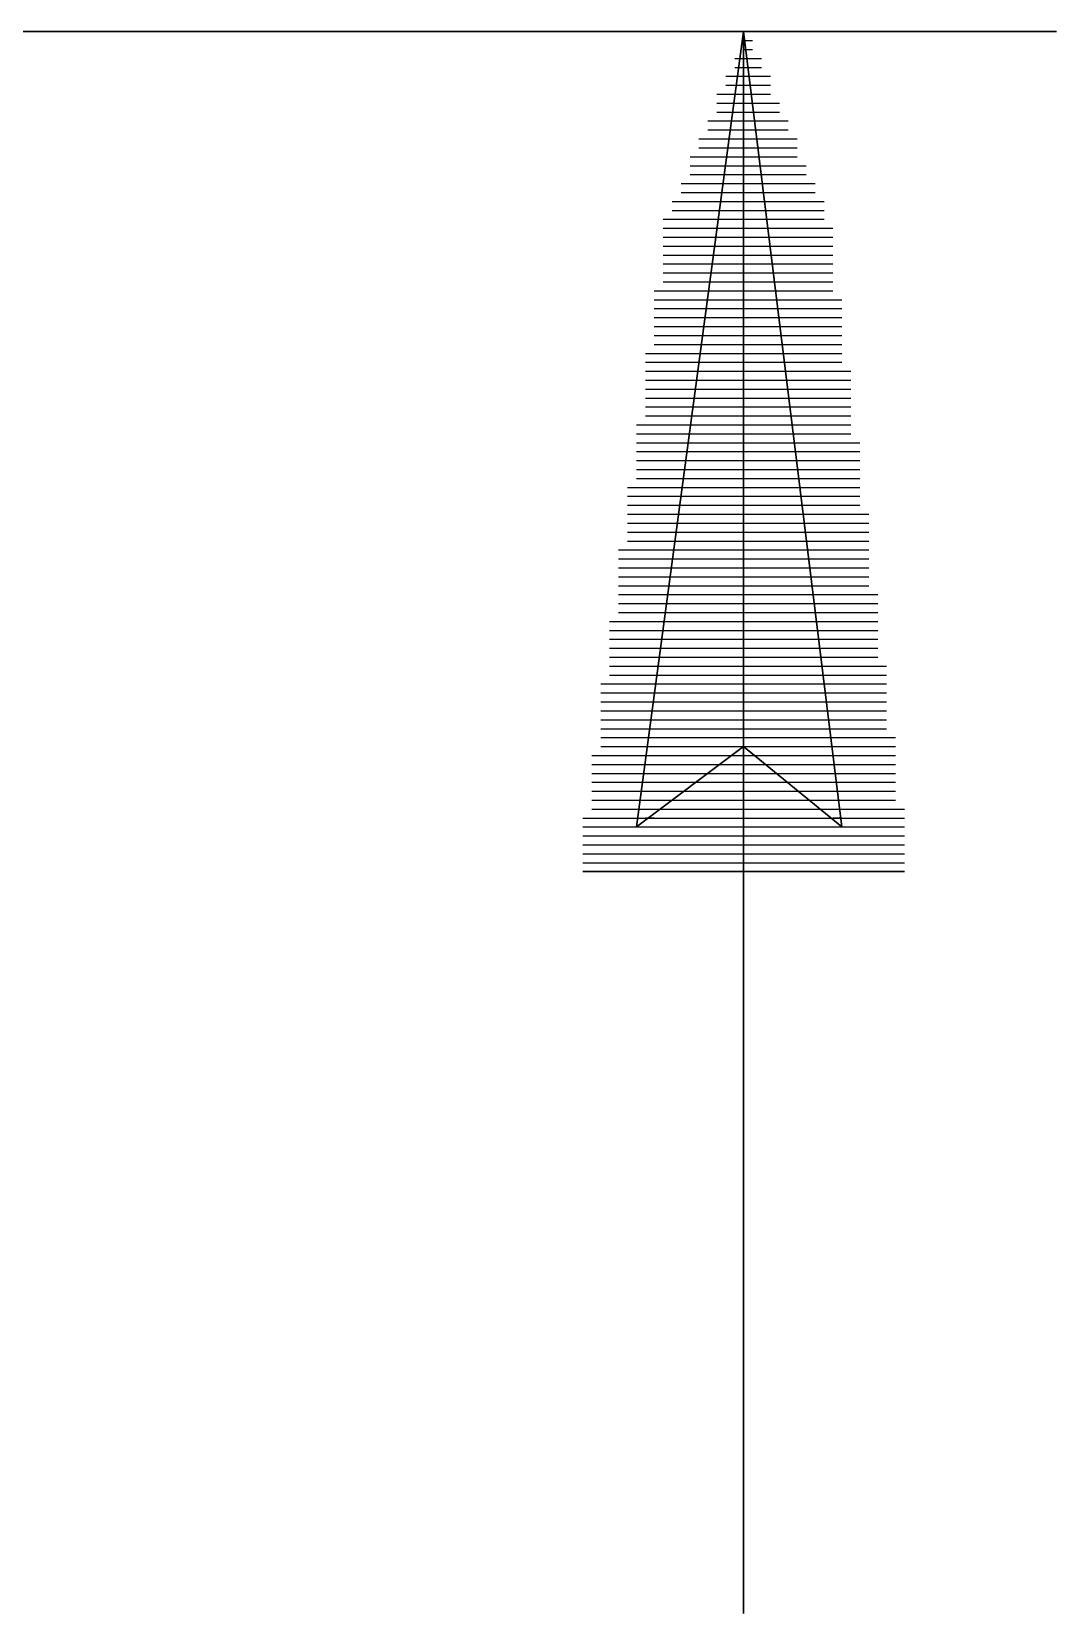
# Model space of a CAD drawing. Extents: x 1 to 210, y 1 to 298.
# Drawn here: x 169.61 to 179.32, y 217.51 to 232.49 of the extents above; entities that cross this region are included whole.
import ezdxf

# ---------------------------------------------------------------- set-up
doc = ezdxf.new("R2010")
doc.units = 0

msp = doc.modelspace()

# ---------------------------------------------------------------- linework, layer by layer
at = {"layer": 'P00143'}
msp.add_lwpolyline([(167.30133, 232.494659), (179.323992, 232.494659), (167.30133, 232.494659)], dxfattribs=at)
at = {"layer": 'P01751'}
msp.add_lwpolyline([(176.360661, 232.409996), (176.445335, 232.409996)], dxfattribs=at)
at = {"layer": 'P01752'}
msp.add_lwpolyline([(176.360661, 232.325327), (176.445335, 232.325327)], dxfattribs=at)
at = {"layer": 'P01753'}
msp.add_lwpolyline([(176.275997, 232.240658), (176.529998, 232.240658)], dxfattribs=at)
at = {"layer": 'P01754'}
msp.add_lwpolyline([(176.275997, 232.155995), (176.529998, 232.155995)], dxfattribs=at)
at = {"layer": 'P01755'}
msp.add_lwpolyline([(176.191334, 232.071327), (176.614661, 232.071327)], dxfattribs=at)
at = {"layer": 'P01756'}
msp.add_lwpolyline([(176.191334, 231.986658), (176.614661, 231.986658)], dxfattribs=at)
at = {"layer": 'P01757'}
msp.add_lwpolyline([(176.10666, 231.901995), (176.614661, 231.901995)], dxfattribs=at)
at = {"layer": 'P01758'}
msp.add_lwpolyline([(176.10666, 231.817326), (176.699324, 231.817326)], dxfattribs=at)
at = {"layer": 'P01759'}
msp.add_lwpolyline([(176.10666, 231.732663), (176.699324, 231.732663)], dxfattribs=at)
at = {"layer": 'P01760'}
msp.add_lwpolyline([(176.021997, 231.647994), (176.783998, 231.647994)], dxfattribs=at)
at = {"layer": 'P01761'}
msp.add_lwpolyline([(176.021997, 231.563326), (176.783998, 231.563326)], dxfattribs=at)
at = {"layer": 'P01762'}
msp.add_lwpolyline([(175.937334, 231.478663), (176.868661, 231.478663)], dxfattribs=at)
at = {"layer": 'P01763'}
msp.add_lwpolyline([(175.937334, 231.393994), (176.868661, 231.393994)], dxfattribs=at)
at = {"layer": 'P01764'}
msp.add_lwpolyline([(175.85266, 231.309325), (176.868661, 231.309325)], dxfattribs=at)
at = {"layer": 'P01765'}
msp.add_lwpolyline([(175.85266, 231.224662), (176.953325, 231.224662)], dxfattribs=at)
at = {"layer": 'P01766'}
msp.add_lwpolyline([(175.85266, 231.139994), (176.953325, 231.139994)], dxfattribs=at)
at = {"layer": 'P01767'}
msp.add_lwpolyline([(175.767997, 231.055325), (177.037999, 231.055325)], dxfattribs=at)
at = {"layer": 'P01768'}
msp.add_lwpolyline([(175.767997, 230.970662), (177.037999, 230.970662)], dxfattribs=at)
at = {"layer": 'P01769'}
msp.add_lwpolyline([(175.683333, 230.885993), (177.122662, 230.885993)], dxfattribs=at)
at = {"layer": 'P01770'}
msp.add_lwpolyline([(175.683333, 230.801325), (177.122662, 230.801325)], dxfattribs=at)
at = {"layer": 'P01771'}
msp.add_lwpolyline([(175.598659, 230.716661), (177.122662, 230.716661)], dxfattribs=at)
at = {"layer": 'P01772'}
msp.add_lwpolyline([(175.598659, 230.631993), (177.207325, 230.631993)], dxfattribs=at)
at = {"layer": 'P01773'}
msp.add_lwpolyline([(175.598659, 230.547329), (177.207325, 230.547329)], dxfattribs=at)
at = {"layer": 'P01774'}
msp.add_lwpolyline([(175.598659, 230.462661), (177.207325, 230.462661)], dxfattribs=at)
at = {"layer": 'P01775'}
msp.add_lwpolyline([(175.598659, 230.377992), (177.207325, 230.377992)], dxfattribs=at)
at = {"layer": 'P01776'}
msp.add_lwpolyline([(175.598659, 230.293329), (177.207325, 230.293329)], dxfattribs=at)
at = {"layer": 'P01777'}
msp.add_lwpolyline([(175.598659, 230.20866), (177.207325, 230.20866)], dxfattribs=at)
at = {"layer": 'P01778'}
msp.add_lwpolyline([(175.598659, 230.123992), (177.207325, 230.123992)], dxfattribs=at)
at = {"layer": 'P01779'}
msp.add_lwpolyline([(175.513996, 230.039329), (177.207325, 230.039329)], dxfattribs=at)
at = {"layer": 'P01780'}
msp.add_lwpolyline([(175.513996, 229.95466), (177.291999, 229.95466)], dxfattribs=at)
at = {"layer": 'P01781'}
msp.add_lwpolyline([(175.513996, 229.869991), (177.291999, 229.869991)], dxfattribs=at)
at = {"layer": 'P01782'}
msp.add_lwpolyline([(175.513996, 229.785328), (177.291999, 229.785328)], dxfattribs=at)
at = {"layer": 'P01783'}
msp.add_lwpolyline([(175.513996, 229.70066), (177.291999, 229.70066)], dxfattribs=at)
at = {"layer": 'P01784'}
msp.add_lwpolyline([(175.513996, 229.615996), (177.291999, 229.615996)], dxfattribs=at)
at = {"layer": 'P01785'}
msp.add_lwpolyline([(175.513996, 229.531328), (177.291999, 229.531328)], dxfattribs=at)
at = {"layer": 'P01786'}
msp.add_lwpolyline([(175.429333, 229.446659), (177.291999, 229.446659)], dxfattribs=at)
at = {"layer": 'P01787'}
msp.add_lwpolyline([(175.429333, 229.361996), (177.291999, 229.361996)], dxfattribs=at)
at = {"layer": 'P01788'}
msp.add_lwpolyline([(175.429333, 229.277327), (177.376662, 229.277327)], dxfattribs=at)
at = {"layer": 'P01789'}
msp.add_lwpolyline([(175.429333, 229.192659), (177.376662, 229.192659)], dxfattribs=at)
at = {"layer": 'P01790'}
msp.add_lwpolyline([(175.429333, 229.107995), (177.376662, 229.107995)], dxfattribs=at)
at = {"layer": 'P01791'}
msp.add_lwpolyline([(175.429333, 229.023327), (177.376662, 229.023327)], dxfattribs=at)
at = {"layer": 'P01792'}
msp.add_lwpolyline([(175.429333, 228.938658), (177.376662, 228.938658)], dxfattribs=at)
at = {"layer": 'P01793'}
msp.add_lwpolyline([(175.429333, 228.853995), (177.376662, 228.853995)], dxfattribs=at)
at = {"layer": 'P01794'}
msp.add_lwpolyline([(175.344659, 228.769326), (177.376662, 228.769326)], dxfattribs=at)
at = {"layer": 'P01795'}
msp.add_lwpolyline([(175.344659, 228.684658), (177.376662, 228.684658)], dxfattribs=at)
at = {"layer": 'P01796'}
msp.add_lwpolyline([(175.344659, 228.599995), (177.461326, 228.599995)], dxfattribs=at)
at = {"layer": 'P01797'}
msp.add_lwpolyline([(175.344659, 228.515326), (177.461326, 228.515326)], dxfattribs=at)
at = {"layer": 'P01798'}
msp.add_lwpolyline([(175.344659, 228.430663), (177.461326, 228.430663)], dxfattribs=at)
at = {"layer": 'P01799'}
msp.add_lwpolyline([(175.344659, 228.345994), (177.461326, 228.345994)], dxfattribs=at)
at = {"layer": 'P01800'}
msp.add_lwpolyline([(175.344659, 228.261326), (177.461326, 228.261326)], dxfattribs=at)
at = {"layer": 'P01801'}
msp.add_lwpolyline([(175.259996, 228.176662), (177.461326, 228.176662)], dxfattribs=at)
at = {"layer": 'P01802'}
msp.add_lwpolyline([(175.259996, 228.091994), (177.461326, 228.091994)], dxfattribs=at)
at = {"layer": 'P01803'}
msp.add_lwpolyline([(175.259996, 228.007325), (177.461326, 228.007325)], dxfattribs=at)
at = {"layer": 'P01804'}
msp.add_lwpolyline([(175.259996, 227.922662), (177.546, 227.922662)], dxfattribs=at)
at = {"layer": 'P01805'}
msp.add_lwpolyline([(175.259996, 227.837993), (177.546, 227.837993)], dxfattribs=at)
at = {"layer": 'P01806'}
msp.add_lwpolyline([(175.259996, 227.753325), (177.546, 227.753325)], dxfattribs=at)
at = {"layer": 'P01807'}
msp.add_lwpolyline([(175.259996, 227.668661), (177.546, 227.668661)], dxfattribs=at)
at = {"layer": 'P01808'}
msp.add_lwpolyline([(175.175332, 227.583993), (177.546, 227.583993)], dxfattribs=at)
at = {"layer": 'P01809'}
msp.add_lwpolyline([(175.175332, 227.49933), (177.546, 227.49933)], dxfattribs=at)
at = {"layer": 'P01810'}
msp.add_lwpolyline([(175.175332, 227.414661), (177.546, 227.414661)], dxfattribs=at)
at = {"layer": 'P01811'}
msp.add_lwpolyline([(175.175332, 227.329992), (177.546, 227.329992)], dxfattribs=at)
at = {"layer": 'P01812'}
msp.add_lwpolyline([(175.175332, 227.245329), (177.546, 227.245329)], dxfattribs=at)
at = {"layer": 'P01813'}
msp.add_lwpolyline([(175.175332, 227.160661), (177.630663, 227.160661)], dxfattribs=at)
at = {"layer": 'P01814'}
msp.add_lwpolyline([(175.175332, 227.075992), (177.630663, 227.075992)], dxfattribs=at)
at = {"layer": 'P01815'}
msp.add_lwpolyline([(175.175332, 226.991329), (177.630663, 226.991329)], dxfattribs=at)
at = {"layer": 'P01816'}
msp.add_lwpolyline([(175.090658, 226.90666), (177.630663, 226.90666)], dxfattribs=at)
at = {"layer": 'P01817'}
msp.add_lwpolyline([(175.090658, 226.821992), (177.630663, 226.821992)], dxfattribs=at)
at = {"layer": 'P01818'}
msp.add_lwpolyline([(175.090658, 226.737328), (177.630663, 226.737328)], dxfattribs=at)
at = {"layer": 'P01819'}
msp.add_lwpolyline([(175.090658, 226.65266), (177.630663, 226.65266)], dxfattribs=at)
at = {"layer": 'P01820'}
msp.add_lwpolyline([(175.090658, 226.567991), (177.630663, 226.567991)], dxfattribs=at)
at = {"layer": 'P01821'}
msp.add_lwpolyline([(175.090658, 226.483328), (177.715326, 226.483328)], dxfattribs=at)
at = {"layer": 'P01822'}
msp.add_lwpolyline([(175.090658, 226.398659), (177.715326, 226.398659)], dxfattribs=at)
at = {"layer": 'P01823'}
msp.add_lwpolyline([(175.005995, 226.313996), (177.715326, 226.313996)], dxfattribs=at)
at = {"layer": 'P01824'}
msp.add_lwpolyline([(175.005995, 226.229328), (177.715326, 226.229328)], dxfattribs=at)
at = {"layer": 'P01825'}
msp.add_lwpolyline([(175.005995, 226.144659), (177.715326, 226.144659)], dxfattribs=at)
at = {"layer": 'P01826'}
msp.add_lwpolyline([(175.005995, 226.059996), (177.715326, 226.059996)], dxfattribs=at)
at = {"layer": 'P01827'}
msp.add_lwpolyline([(175.005995, 225.975327), (177.715326, 225.975327)], dxfattribs=at)
at = {"layer": 'P01828'}
msp.add_lwpolyline([(175.005995, 225.890658), (177.715326, 225.890658)], dxfattribs=at)
at = {"layer": 'P01829'}
msp.add_lwpolyline([(175.005995, 225.805995), (177.8, 225.805995)], dxfattribs=at)
at = {"layer": 'P01830'}
msp.add_lwpolyline([(175.005995, 225.721327), (177.8, 225.721327)], dxfattribs=at)
at = {"layer": 'P01831'}
msp.add_lwpolyline([(174.921332, 225.636658), (177.8, 225.636658)], dxfattribs=at)
at = {"layer": 'P01832'}
msp.add_lwpolyline([(174.921332, 225.551995), (177.8, 225.551995)], dxfattribs=at)
at = {"layer": 'P01833'}
msp.add_lwpolyline([(174.921332, 225.467326), (177.8, 225.467326)], dxfattribs=at)
at = {"layer": 'P01834'}
msp.add_lwpolyline([(174.921332, 225.382663), (177.8, 225.382663)], dxfattribs=at)
at = {"layer": 'P01835'}
msp.add_lwpolyline([(174.921332, 225.297994), (177.8, 225.297994)], dxfattribs=at)
at = {"layer": 'P01836'}
msp.add_lwpolyline([(174.921332, 225.213326), (177.8, 225.213326)], dxfattribs=at)
at = {"layer": 'P01837'}
msp.add_lwpolyline([(174.921332, 225.128663), (177.884663, 225.128663)], dxfattribs=at)
at = {"layer": 'P01838'}
msp.add_lwpolyline([(174.836658, 225.043994), (177.884663, 225.043994)], dxfattribs=at)
at = {"layer": 'P01839'}
msp.add_lwpolyline([(174.836658, 224.959325), (177.884663, 224.959325)], dxfattribs=at)
at = {"layer": 'P01840'}
msp.add_lwpolyline([(174.836658, 224.874662), (177.884663, 224.874662)], dxfattribs=at)
at = {"layer": 'P01841'}
msp.add_lwpolyline([(174.836658, 224.789994), (177.884663, 224.789994)], dxfattribs=at)
at = {"layer": 'P01842'}
msp.add_lwpolyline([(174.836658, 224.705325), (177.884663, 224.705325)], dxfattribs=at)
at = {"layer": 'P01843'}
msp.add_lwpolyline([(174.836658, 224.620662), (177.884663, 224.620662)], dxfattribs=at)
at = {"layer": 'P01844'}
msp.add_lwpolyline([(174.836658, 224.535993), (177.884663, 224.535993), (174.836658, 224.535993)], dxfattribs=at)
at = {"layer": 'P01845'}
msp.add_lwpolyline([(176.360661, 232.494659), (177.291999, 224.959325), (176.360661, 232.494659)], dxfattribs=at)
at = {"layer": 'P01846'}
msp.add_lwpolyline([(177.291999, 224.959325), (176.360661, 225.721327), (177.291999, 224.959325)], dxfattribs=at)
at = {"layer": 'P01847'}
msp.add_lwpolyline([(176.360661, 225.721327), (175.344659, 224.959325), (176.360661, 225.721327)], dxfattribs=at)
at = {"layer": 'P01848'}
msp.add_lwpolyline([(175.344659, 224.959325), (176.360661, 232.494659), (175.344659, 224.959325)], dxfattribs=at)
at = {"layer": 'P01849'}
msp.add_lwpolyline([(176.360661, 232.409996), (176.445335, 232.409996)], dxfattribs=at)
at = {"layer": 'P01850'}
msp.add_lwpolyline([(176.360661, 232.325327), (176.445335, 232.325327)], dxfattribs=at)
at = {"layer": 'P01851'}
msp.add_lwpolyline([(176.360661, 232.240658), (176.445335, 232.240658)], dxfattribs=at)
at = {"layer": 'P01852'}
msp.add_lwpolyline([(176.360661, 232.155995), (176.445335, 232.155995)], dxfattribs=at)
at = {"layer": 'P01853'}
msp.add_lwpolyline([(176.360661, 232.071327), (176.445335, 232.071327)], dxfattribs=at)
at = {"layer": 'P01854'}
msp.add_lwpolyline([(176.360661, 231.986658), (176.445335, 231.986658)], dxfattribs=at)
at = {"layer": 'P01855'}
msp.add_lwpolyline([(176.360661, 231.901995), (176.445335, 231.901995)], dxfattribs=at)
at = {"layer": 'P01856'}
msp.add_lwpolyline([(176.360661, 231.817326), (176.445335, 231.817326)], dxfattribs=at)
at = {"layer": 'P01857'}
msp.add_lwpolyline([(176.360661, 231.732663), (176.529998, 231.732663)], dxfattribs=at)
at = {"layer": 'P01858'}
msp.add_lwpolyline([(176.360661, 231.647994), (176.529998, 231.647994)], dxfattribs=at)
at = {"layer": 'P01859'}
msp.add_lwpolyline([(176.360661, 231.563326), (176.529998, 231.563326)], dxfattribs=at)
at = {"layer": 'P01860'}
msp.add_lwpolyline([(176.360661, 231.478663), (176.529998, 231.478663)], dxfattribs=at)
at = {"layer": 'P01861'}
msp.add_lwpolyline([(176.360661, 231.393994), (176.529998, 231.393994)], dxfattribs=at)
at = {"layer": 'P01862'}
msp.add_lwpolyline([(176.360661, 231.309325), (176.529998, 231.309325)], dxfattribs=at)
at = {"layer": 'P01863'}
msp.add_lwpolyline([(176.360661, 231.224662), (176.529998, 231.224662)], dxfattribs=at)
at = {"layer": 'P01864'}
msp.add_lwpolyline([(176.360661, 231.139994), (176.529998, 231.139994)], dxfattribs=at)
at = {"layer": 'P01865'}
msp.add_lwpolyline([(176.360661, 231.055325), (176.614661, 231.055325)], dxfattribs=at)
at = {"layer": 'P01866'}
msp.add_lwpolyline([(176.360661, 230.970662), (176.614661, 230.970662)], dxfattribs=at)
at = {"layer": 'P01867'}
msp.add_lwpolyline([(176.360661, 230.885993), (176.614661, 230.885993)], dxfattribs=at)
at = {"layer": 'P01868'}
msp.add_lwpolyline([(176.360661, 230.801325), (176.614661, 230.801325)], dxfattribs=at)
at = {"layer": 'P01869'}
msp.add_lwpolyline([(176.360661, 230.716661), (176.614661, 230.716661)], dxfattribs=at)
at = {"layer": 'P01870'}
msp.add_lwpolyline([(176.360661, 230.631993), (176.614661, 230.631993)], dxfattribs=at)
at = {"layer": 'P01871'}
msp.add_lwpolyline([(176.360661, 230.547329), (176.614661, 230.547329)], dxfattribs=at)
at = {"layer": 'P01872'}
msp.add_lwpolyline([(176.360661, 230.462661), (176.614661, 230.462661)], dxfattribs=at)
at = {"layer": 'P01873'}
msp.add_lwpolyline([(176.360661, 230.377992), (176.699324, 230.377992)], dxfattribs=at)
at = {"layer": 'P01874'}
msp.add_lwpolyline([(176.360661, 230.293329), (176.699324, 230.293329)], dxfattribs=at)
at = {"layer": 'P01875'}
msp.add_lwpolyline([(176.360661, 230.20866), (176.699324, 230.20866)], dxfattribs=at)
at = {"layer": 'P01876'}
msp.add_lwpolyline([(176.360661, 230.123992), (176.699324, 230.123992)], dxfattribs=at)
at = {"layer": 'P01877'}
msp.add_lwpolyline([(176.360661, 230.039329), (176.699324, 230.039329)], dxfattribs=at)
at = {"layer": 'P01878'}
msp.add_lwpolyline([(176.360661, 229.95466), (176.699324, 229.95466)], dxfattribs=at)
at = {"layer": 'P01879'}
msp.add_lwpolyline([(176.360661, 229.869991), (176.699324, 229.869991)], dxfattribs=at)
at = {"layer": 'P01880'}
msp.add_lwpolyline([(176.360661, 229.785328), (176.699324, 229.785328)], dxfattribs=at)
at = {"layer": 'P01881'}
msp.add_lwpolyline([(176.360661, 229.70066), (176.783998, 229.70066)], dxfattribs=at)
at = {"layer": 'P01882'}
msp.add_lwpolyline([(176.360661, 229.615996), (176.783998, 229.615996)], dxfattribs=at)
at = {"layer": 'P01883'}
msp.add_lwpolyline([(176.360661, 229.531328), (176.783998, 229.531328)], dxfattribs=at)
at = {"layer": 'P01884'}
msp.add_lwpolyline([(176.360661, 229.446659), (176.783998, 229.446659)], dxfattribs=at)
at = {"layer": 'P01885'}
msp.add_lwpolyline([(176.360661, 229.361996), (176.783998, 229.361996)], dxfattribs=at)
at = {"layer": 'P01886'}
msp.add_lwpolyline([(176.360661, 229.277327), (176.783998, 229.277327)], dxfattribs=at)
at = {"layer": 'P01887'}
msp.add_lwpolyline([(176.360661, 229.192659), (176.783998, 229.192659)], dxfattribs=at)
at = {"layer": 'P01888'}
msp.add_lwpolyline([(176.360661, 229.107995), (176.783998, 229.107995)], dxfattribs=at)
at = {"layer": 'P01889'}
msp.add_lwpolyline([(176.360661, 229.023327), (176.868661, 229.023327)], dxfattribs=at)
at = {"layer": 'P01890'}
msp.add_lwpolyline([(176.360661, 228.938658), (176.868661, 228.938658)], dxfattribs=at)
at = {"layer": 'P01891'}
msp.add_lwpolyline([(176.360661, 228.853995), (176.868661, 228.853995)], dxfattribs=at)
at = {"layer": 'P01892'}
msp.add_lwpolyline([(176.360661, 228.769326), (176.868661, 228.769326)], dxfattribs=at)
at = {"layer": 'P01893'}
msp.add_lwpolyline([(176.360661, 228.684658), (176.868661, 228.684658)], dxfattribs=at)
at = {"layer": 'P01894'}
msp.add_lwpolyline([(176.360661, 228.599995), (176.868661, 228.599995)], dxfattribs=at)
at = {"layer": 'P01895'}
msp.add_lwpolyline([(176.360661, 228.515326), (176.868661, 228.515326)], dxfattribs=at)
at = {"layer": 'P01896'}
msp.add_lwpolyline([(176.360661, 228.430663), (176.868661, 228.430663)], dxfattribs=at)
at = {"layer": 'P01897'}
msp.add_lwpolyline([(176.360661, 228.345994), (176.953325, 228.345994)], dxfattribs=at)
at = {"layer": 'P01898'}
msp.add_lwpolyline([(176.360661, 228.261326), (176.953325, 228.261326)], dxfattribs=at)
at = {"layer": 'P01899'}
msp.add_lwpolyline([(176.360661, 228.176662), (176.953325, 228.176662)], dxfattribs=at)
at = {"layer": 'P01900'}
msp.add_lwpolyline([(176.360661, 228.091994), (176.953325, 228.091994)], dxfattribs=at)
at = {"layer": 'P01901'}
msp.add_lwpolyline([(176.360661, 228.007325), (176.953325, 228.007325)], dxfattribs=at)
at = {"layer": 'P01902'}
msp.add_lwpolyline([(176.360661, 227.922662), (176.953325, 227.922662)], dxfattribs=at)
at = {"layer": 'P01903'}
msp.add_lwpolyline([(176.360661, 227.837993), (176.953325, 227.837993)], dxfattribs=at)
at = {"layer": 'P01904'}
msp.add_lwpolyline([(176.360661, 227.753325), (176.953325, 227.753325)], dxfattribs=at)
at = {"layer": 'P01905'}
msp.add_lwpolyline([(176.360661, 227.668661), (177.037999, 227.668661)], dxfattribs=at)
at = {"layer": 'P01906'}
msp.add_lwpolyline([(176.360661, 227.583993), (177.037999, 227.583993)], dxfattribs=at)
at = {"layer": 'P01907'}
msp.add_lwpolyline([(176.360661, 227.49933), (177.037999, 227.49933)], dxfattribs=at)
at = {"layer": 'P01908'}
msp.add_lwpolyline([(176.360661, 227.414661), (177.037999, 227.414661)], dxfattribs=at)
at = {"layer": 'P01909'}
msp.add_lwpolyline([(176.360661, 227.329992), (177.037999, 227.329992)], dxfattribs=at)
at = {"layer": 'P01910'}
msp.add_lwpolyline([(176.360661, 227.245329), (177.037999, 227.245329)], dxfattribs=at)
at = {"layer": 'P01911'}
msp.add_lwpolyline([(176.360661, 227.160661), (177.037999, 227.160661)], dxfattribs=at)
at = {"layer": 'P01912'}
msp.add_lwpolyline([(176.360661, 227.075992), (177.037999, 227.075992)], dxfattribs=at)
at = {"layer": 'P01913'}
msp.add_lwpolyline([(176.360661, 226.991329), (177.122662, 226.991329)], dxfattribs=at)
at = {"layer": 'P01914'}
msp.add_lwpolyline([(176.360661, 226.90666), (177.122662, 226.90666)], dxfattribs=at)
at = {"layer": 'P01915'}
msp.add_lwpolyline([(176.360661, 226.821992), (177.122662, 226.821992)], dxfattribs=at)
at = {"layer": 'P01916'}
msp.add_lwpolyline([(176.360661, 226.737328), (177.122662, 226.737328)], dxfattribs=at)
at = {"layer": 'P01917'}
msp.add_lwpolyline([(176.360661, 226.65266), (177.122662, 226.65266)], dxfattribs=at)
at = {"layer": 'P01918'}
msp.add_lwpolyline([(176.360661, 226.567991), (177.122662, 226.567991)], dxfattribs=at)
at = {"layer": 'P01919'}
msp.add_lwpolyline([(176.360661, 226.483328), (177.122662, 226.483328)], dxfattribs=at)
at = {"layer": 'P01920'}
msp.add_lwpolyline([(176.360661, 226.398659), (177.122662, 226.398659)], dxfattribs=at)
at = {"layer": 'P01921'}
msp.add_lwpolyline([(176.360661, 226.313996), (177.207325, 226.313996)], dxfattribs=at)
at = {"layer": 'P01922'}
msp.add_lwpolyline([(176.360661, 226.229328), (177.207325, 226.229328)], dxfattribs=at)
at = {"layer": 'P01923'}
msp.add_lwpolyline([(176.360661, 226.144659), (177.207325, 226.144659)], dxfattribs=at)
at = {"layer": 'P01924'}
msp.add_lwpolyline([(176.360661, 226.059996), (177.207325, 226.059996)], dxfattribs=at)
at = {"layer": 'P01925'}
msp.add_lwpolyline([(176.360661, 225.975327), (177.207325, 225.975327)], dxfattribs=at)
at = {"layer": 'P01926'}
msp.add_lwpolyline([(176.360661, 225.890658), (177.207325, 225.890658)], dxfattribs=at)
at = {"layer": 'P01927'}
msp.add_lwpolyline([(176.360661, 225.805995), (177.207325, 225.805995)], dxfattribs=at)
at = {"layer": 'P01928'}
msp.add_lwpolyline([(176.360661, 225.721327), (177.207325, 225.721327)], dxfattribs=at)
at = {"layer": 'P01929'}
msp.add_lwpolyline([(176.529998, 225.636658), (177.291999, 225.636658)], dxfattribs=at)
at = {"layer": 'P01930'}
msp.add_lwpolyline([(176.614661, 225.551995), (177.291999, 225.551995)], dxfattribs=at)
at = {"layer": 'P01931'}
msp.add_lwpolyline([(176.699324, 225.467326), (177.291999, 225.467326)], dxfattribs=at)
at = {"layer": 'P01932'}
msp.add_lwpolyline([(176.783998, 225.382663), (177.291999, 225.382663)], dxfattribs=at)
at = {"layer": 'P01933'}
msp.add_lwpolyline([(176.953325, 225.297994), (177.291999, 225.297994)], dxfattribs=at)
at = {"layer": 'P01934'}
msp.add_lwpolyline([(177.037999, 225.213326), (177.291999, 225.213326)], dxfattribs=at)
at = {"layer": 'P01935'}
msp.add_lwpolyline([(177.122662, 225.128663), (177.291999, 225.128663)], dxfattribs=at)
at = {"layer": 'P01936'}
msp.add_lwpolyline([(177.207325, 225.043994), (177.291999, 225.043994), (177.207325, 225.043994)], dxfattribs=at)
at = {"layer": 'P01937'}
msp.add_lwpolyline([(176.275997, 231.817326), (176.360661, 231.817326)], dxfattribs=at)
at = {"layer": 'P01938'}
msp.add_lwpolyline([(176.275997, 231.732663), (176.360661, 231.732663)], dxfattribs=at)
at = {"layer": 'P01939'}
msp.add_lwpolyline([(176.275997, 231.647994), (176.360661, 231.647994)], dxfattribs=at)
at = {"layer": 'P01940'}
msp.add_lwpolyline([(176.275997, 231.563326), (176.360661, 231.563326)], dxfattribs=at)
at = {"layer": 'P01941'}
msp.add_lwpolyline([(176.275997, 231.478663), (176.360661, 231.478663)], dxfattribs=at)
at = {"layer": 'P01942'}
msp.add_lwpolyline([(176.275997, 231.393994), (176.360661, 231.393994)], dxfattribs=at)
at = {"layer": 'P01943'}
msp.add_lwpolyline([(176.275997, 231.309325), (176.360661, 231.309325)], dxfattribs=at)
at = {"layer": 'P01944'}
msp.add_lwpolyline([(176.191334, 231.224662), (176.360661, 231.224662)], dxfattribs=at)
at = {"layer": 'P01945'}
msp.add_lwpolyline([(176.191334, 231.139994), (176.360661, 231.139994)], dxfattribs=at)
at = {"layer": 'P01946'}
msp.add_lwpolyline([(176.191334, 231.055325), (176.360661, 231.055325)], dxfattribs=at)
at = {"layer": 'P01947'}
msp.add_lwpolyline([(176.191334, 230.970662), (176.360661, 230.970662)], dxfattribs=at)
at = {"layer": 'P01948'}
msp.add_lwpolyline([(176.191334, 230.885993), (176.360661, 230.885993)], dxfattribs=at)
at = {"layer": 'P01949'}
msp.add_lwpolyline([(176.191334, 230.801325), (176.360661, 230.801325)], dxfattribs=at)
at = {"layer": 'P01950'}
msp.add_lwpolyline([(176.191334, 230.716661), (176.360661, 230.716661)], dxfattribs=at)
at = {"layer": 'P01951'}
msp.add_lwpolyline([(176.191334, 230.631993), (176.360661, 230.631993)], dxfattribs=at)
at = {"layer": 'P01952'}
msp.add_lwpolyline([(176.10666, 230.547329), (176.360661, 230.547329)], dxfattribs=at)
at = {"layer": 'P01953'}
msp.add_lwpolyline([(176.10666, 230.462661), (176.360661, 230.462661)], dxfattribs=at)
at = {"layer": 'P01954'}
msp.add_lwpolyline([(176.10666, 230.377992), (176.360661, 230.377992)], dxfattribs=at)
at = {"layer": 'P01955'}
msp.add_lwpolyline([(176.10666, 230.293329), (176.360661, 230.293329)], dxfattribs=at)
at = {"layer": 'P01956'}
msp.add_lwpolyline([(176.10666, 230.20866), (176.360661, 230.20866)], dxfattribs=at)
at = {"layer": 'P01957'}
msp.add_lwpolyline([(176.10666, 230.123992), (176.360661, 230.123992)], dxfattribs=at)
at = {"layer": 'P01958'}
msp.add_lwpolyline([(176.10666, 230.039329), (176.360661, 230.039329)], dxfattribs=at)
at = {"layer": 'P01959'}
msp.add_lwpolyline([(176.021997, 229.95466), (176.360661, 229.95466)], dxfattribs=at)
at = {"layer": 'P01960'}
msp.add_lwpolyline([(176.021997, 229.869991), (176.360661, 229.869991)], dxfattribs=at)
at = {"layer": 'P01961'}
msp.add_lwpolyline([(176.021997, 229.785328), (176.360661, 229.785328)], dxfattribs=at)
at = {"layer": 'P01962'}
msp.add_lwpolyline([(176.021997, 229.70066), (176.360661, 229.70066)], dxfattribs=at)
at = {"layer": 'P01963'}
msp.add_lwpolyline([(176.021997, 229.615996), (176.360661, 229.615996)], dxfattribs=at)
at = {"layer": 'P01964'}
msp.add_lwpolyline([(176.021997, 229.531328), (176.360661, 229.531328)], dxfattribs=at)
at = {"layer": 'P01965'}
msp.add_lwpolyline([(176.021997, 229.446659), (176.360661, 229.446659)], dxfattribs=at)
at = {"layer": 'P01966'}
msp.add_lwpolyline([(176.021997, 229.361996), (176.360661, 229.361996)], dxfattribs=at)
at = {"layer": 'P01967'}
msp.add_lwpolyline([(175.937334, 229.277327), (176.360661, 229.277327)], dxfattribs=at)
at = {"layer": 'P01968'}
msp.add_lwpolyline([(175.937334, 229.192659), (176.360661, 229.192659)], dxfattribs=at)
at = {"layer": 'P01969'}
msp.add_lwpolyline([(175.937334, 229.107995), (176.360661, 229.107995)], dxfattribs=at)
at = {"layer": 'P01970'}
msp.add_lwpolyline([(175.937334, 229.023327), (176.360661, 229.023327)], dxfattribs=at)
at = {"layer": 'P01971'}
msp.add_lwpolyline([(175.937334, 228.938658), (176.360661, 228.938658)], dxfattribs=at)
at = {"layer": 'P01972'}
msp.add_lwpolyline([(175.937334, 228.853995), (176.360661, 228.853995)], dxfattribs=at)
at = {"layer": 'P01973'}
msp.add_lwpolyline([(175.937334, 228.769326), (176.360661, 228.769326)], dxfattribs=at)
at = {"layer": 'P01974'}
msp.add_lwpolyline([(175.85266, 228.684658), (176.360661, 228.684658)], dxfattribs=at)
at = {"layer": 'P01975'}
msp.add_lwpolyline([(175.85266, 228.599995), (176.360661, 228.599995)], dxfattribs=at)
at = {"layer": 'P01976'}
msp.add_lwpolyline([(175.85266, 228.515326), (176.360661, 228.515326)], dxfattribs=at)
at = {"layer": 'P01977'}
msp.add_lwpolyline([(175.85266, 228.430663), (176.360661, 228.430663)], dxfattribs=at)
at = {"layer": 'P01978'}
msp.add_lwpolyline([(175.85266, 228.345994), (176.360661, 228.345994)], dxfattribs=at)
at = {"layer": 'P01979'}
msp.add_lwpolyline([(175.85266, 228.261326), (176.360661, 228.261326)], dxfattribs=at)
at = {"layer": 'P01980'}
msp.add_lwpolyline([(175.85266, 228.176662), (176.360661, 228.176662)], dxfattribs=at)
at = {"layer": 'P01981'}
msp.add_lwpolyline([(175.767997, 228.091994), (176.360661, 228.091994)], dxfattribs=at)
at = {"layer": 'P01982'}
msp.add_lwpolyline([(175.767997, 228.007325), (176.360661, 228.007325)], dxfattribs=at)
at = {"layer": 'P01983'}
msp.add_lwpolyline([(175.767997, 227.922662), (176.360661, 227.922662)], dxfattribs=at)
at = {"layer": 'P01984'}
msp.add_lwpolyline([(175.767997, 227.837993), (176.360661, 227.837993)], dxfattribs=at)
at = {"layer": 'P01985'}
msp.add_lwpolyline([(175.767997, 227.753325), (176.360661, 227.753325)], dxfattribs=at)
at = {"layer": 'P01986'}
msp.add_lwpolyline([(175.767997, 227.668661), (176.360661, 227.668661)], dxfattribs=at)
at = {"layer": 'P01987'}
msp.add_lwpolyline([(175.767997, 227.583993), (176.360661, 227.583993)], dxfattribs=at)
at = {"layer": 'P01988'}
msp.add_lwpolyline([(175.767997, 227.49933), (176.360661, 227.49933)], dxfattribs=at)
at = {"layer": 'P01989'}
msp.add_lwpolyline([(175.683333, 227.414661), (176.360661, 227.414661)], dxfattribs=at)
at = {"layer": 'P01990'}
msp.add_lwpolyline([(175.683333, 227.329992), (176.360661, 227.329992)], dxfattribs=at)
at = {"layer": 'P01991'}
msp.add_lwpolyline([(175.683333, 227.245329), (176.360661, 227.245329)], dxfattribs=at)
at = {"layer": 'P01992'}
msp.add_lwpolyline([(175.683333, 227.160661), (176.360661, 227.160661)], dxfattribs=at)
at = {"layer": 'P01993'}
msp.add_lwpolyline([(175.683333, 227.075992), (176.360661, 227.075992)], dxfattribs=at)
at = {"layer": 'P01994'}
msp.add_lwpolyline([(175.683333, 226.991329), (176.360661, 226.991329)], dxfattribs=at)
at = {"layer": 'P01995'}
msp.add_lwpolyline([(175.683333, 226.90666), (176.360661, 226.90666)], dxfattribs=at)
at = {"layer": 'P01996'}
msp.add_lwpolyline([(175.598659, 226.821992), (176.360661, 226.821992)], dxfattribs=at)
at = {"layer": 'P01997'}
msp.add_lwpolyline([(175.598659, 226.737328), (176.360661, 226.737328)], dxfattribs=at)
at = {"layer": 'P01998'}
msp.add_lwpolyline([(175.598659, 226.65266), (176.360661, 226.65266)], dxfattribs=at)
at = {"layer": 'P01999'}
msp.add_lwpolyline([(175.598659, 226.567991), (176.360661, 226.567991)], dxfattribs=at)
at = {"layer": 'P02000'}
msp.add_lwpolyline([(175.598659, 226.483328), (176.360661, 226.483328)], dxfattribs=at)
at = {"layer": 'P02001'}
msp.add_lwpolyline([(175.598659, 226.398659), (176.360661, 226.398659)], dxfattribs=at)
at = {"layer": 'P02002'}
msp.add_lwpolyline([(175.598659, 226.313996), (176.360661, 226.313996)], dxfattribs=at)
at = {"layer": 'P02003'}
msp.add_lwpolyline([(175.598659, 226.229328), (176.360661, 226.229328)], dxfattribs=at)
at = {"layer": 'P02004'}
msp.add_lwpolyline([(175.513996, 226.144659), (176.360661, 226.144659)], dxfattribs=at)
at = {"layer": 'P02005'}
msp.add_lwpolyline([(175.513996, 226.059996), (176.360661, 226.059996)], dxfattribs=at)
at = {"layer": 'P02006'}
msp.add_lwpolyline([(175.513996, 225.975327), (176.360661, 225.975327)], dxfattribs=at)
at = {"layer": 'P02007'}
msp.add_lwpolyline([(175.513996, 225.890658), (176.360661, 225.890658)], dxfattribs=at)
at = {"layer": 'P02008'}
msp.add_lwpolyline([(175.513996, 225.805995), (176.360661, 225.805995)], dxfattribs=at)
at = {"layer": 'P02009'}
msp.add_lwpolyline([(175.513996, 225.721327), (176.360661, 225.721327)], dxfattribs=at)
at = {"layer": 'P02010'}
msp.add_lwpolyline([(175.513996, 225.636658), (176.275997, 225.636658)], dxfattribs=at)
at = {"layer": 'P02011'}
msp.add_lwpolyline([(175.429333, 225.551995), (176.191334, 225.551995)], dxfattribs=at)
at = {"layer": 'P02012'}
msp.add_lwpolyline([(175.429333, 225.467326), (176.021997, 225.467326)], dxfattribs=at)
at = {"layer": 'P02013'}
msp.add_lwpolyline([(175.429333, 225.382663), (175.937334, 225.382663)], dxfattribs=at)
at = {"layer": 'P02014'}
msp.add_lwpolyline([(175.429333, 225.297994), (175.85266, 225.297994)], dxfattribs=at)
at = {"layer": 'P02015'}
msp.add_lwpolyline([(175.429333, 225.213326), (175.683333, 225.213326)], dxfattribs=at)
at = {"layer": 'P02016'}
msp.add_lwpolyline([(175.429333, 225.128663), (175.598659, 225.128663)], dxfattribs=at)
at = {"layer": 'P02017'}
msp.add_lwpolyline([(175.429333, 225.043994), (175.513996, 225.043994), (175.429333, 225.043994)], dxfattribs=at)
at = {"layer": 'P02018'}
msp.add_lwpolyline([(176.360661, 217.50866), (176.360661, 232.494659), (176.360661, 217.50866)], dxfattribs=at)

doc.saveas('drawing.dxf')
